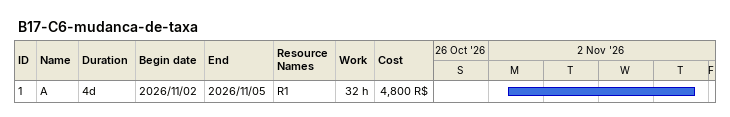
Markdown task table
B17-C6-mudanca-de-taxa

| ID | Task | Duration | Start | Finish | Resources | Work (h) | Cost (R$) |
|---|---|---|---|---|---|---|---|
| 1 | A | 4d | 2026-11-02 | 2026-11-05 | R1 | 32 | 4800 |
